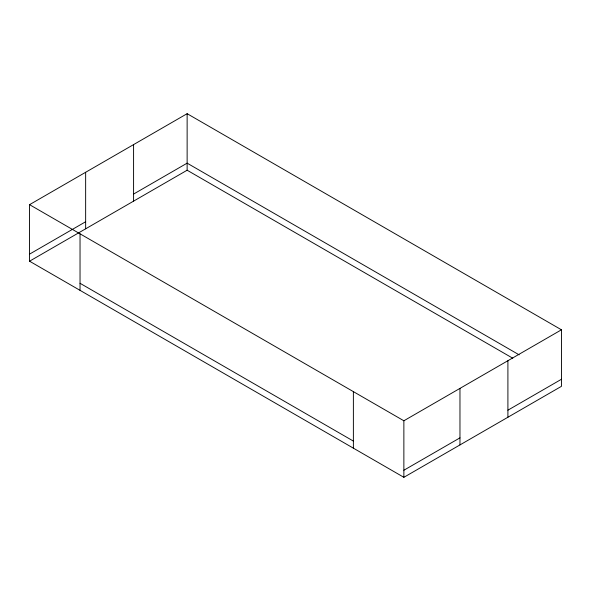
<?xml version="1.0" encoding="UTF-8"?>
<svg xmlns="http://www.w3.org/2000/svg" width="591" height="591" viewBox="0 0 591 591"><rect width="100%" height="100%" fill="white"/><g stroke="black" fill="none" stroke-linecap="round" stroke-linejoin="round"><path stroke-width="0.89" d="M29.55 204.671L187.133 113.686L561.45 329.8L561.45 386.329L403.867 477.314L29.55 261.2L29.55 204.671L403.867 420.777L561.45 329.8M29.55 254.13L85.643 221.743M133.581 194.07L187.133 163.153L519.149 354.844M29.55 261.2L187.133 170.223L512.766 358.22M403.867 470.244L459.968 437.857M507.905 410.184L561.45 379.267M80.036 283.281L353.381 441.093M507.905 360.717L507.905 417.246M459.968 388.39L459.968 444.92M403.867 420.777L403.867 477.314M353.381 391.634L353.381 448.163M187.133 113.686L187.133 170.223M133.581 144.603L133.581 201.139M85.643 172.284L85.643 228.813M80.036 233.814L80.036 290.351"/></g></svg>
